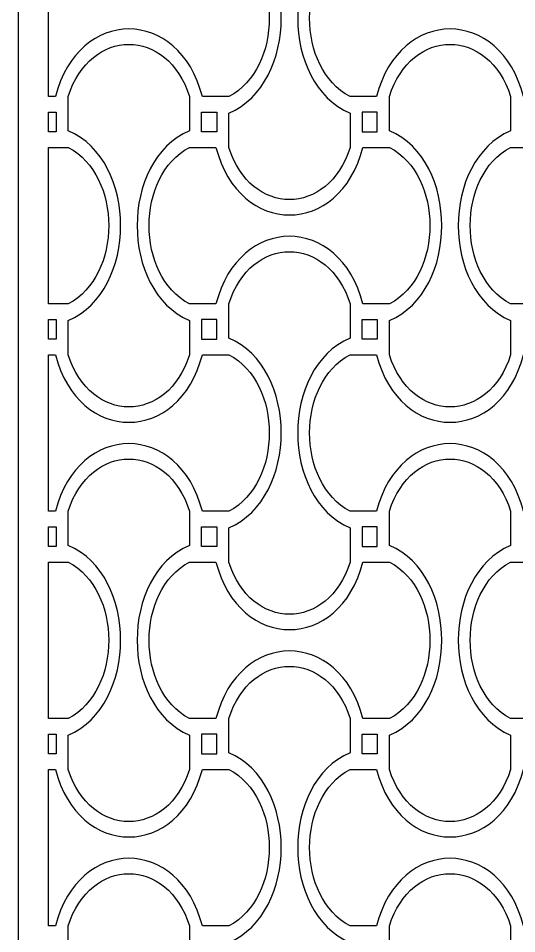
# Model space of a CAD drawing. Header units: centimetres. Extents: x -27 to -22.3, y -9 to 9.
# Drawn here: x -26.999 to -24.519, y -4.592 to -0.039 of the extents above; entities that cross this region are included whole.
import ezdxf

# ---------------------------------------------------------------- set-up
doc = ezdxf.new("R2010")
doc.units = ezdxf.units.CM
doc.header["$MEASUREMENT"] = 0
doc.layers.add('layer 1', color=7, linetype='Continuous')

msp = doc.modelspace()

# ---------------------------------------------------------------- linework, layer by layer
at = {"layer": 'layer 1', "color": 250, "lineweight": 30}
for points, knots in [([(-26.99915, -9.00021), (-26.99915, -9.00021), (-26.99915, 9.00076), (-26.99915, 9.00076), (-26.99915, 9.00076), (-26.99915, 9.00076), (-22.26579, 9.00076), (-22.26579, 9.00076), (-22.26579, 9.00076), (-22.26579, 9.00076), (-22.26579, -9.00021), (-22.26579, -9.00021), (-22.26579, -9.00021), (-22.26579, -9.00021), (-26.99915, -9.00021), (-26.99915, -9.00021)], [0, 0, 0, 0, 0.2, 0.2, 0.2, 0.2, 0.4, 0.4, 0.4, 0.4, 0.6, 0.6, 0.6, 0.6, 1, 1, 1, 1]), ([(-25.3485, -0.68084), (-25.3485, -0.68084), (-25.3485, -0.51075), (-25.3485, -0.51075), (-25.3485, -0.51075), (-25.6957, -0.36174), (-25.6957, 0.28445), (-25.3485, 0.43345), (-25.3485, 0.43345), (-25.3485, 0.43345), (-25.3485, 0.60355), (-25.3485, 0.60355), (-25.3485, 0.60355), (-25.45662, 0.94969), (-25.84336, 0.94969), (-25.95148, 0.60355), (-25.95148, 0.60355), (-25.95148, 0.60355), (-25.95148, 0.43345), (-25.95148, 0.43345), (-25.95148, 0.43345), (-25.60428, 0.28445), (-25.60428, -0.36174), (-25.95148, -0.51075), (-25.95148, -0.51075), (-25.95148, -0.51075), (-25.95148, -0.68084), (-25.95148, -0.68084), (-25.95148, -0.68084), (-25.95148, -0.68084), (-25.95148, -0.68084), (-25.95148, -0.68084), (-25.95148, -0.68084), (-25.84336, -1.02699), (-25.45662, -1.02699), (-25.3485, -0.68084)], [0, 0, 0, 0, 0.1, 0.1, 0.1, 0.1, 0.2, 0.2, 0.2, 0.2, 0.3, 0.3, 0.3, 0.3, 0.4, 0.4, 0.4, 0.4, 0.5, 0.5, 0.5, 0.5, 0.6, 0.6, 0.6, 0.6, 0.7, 0.7, 0.7, 0.7, 0.8, 0.8, 0.8, 0.8, 1, 1, 1, 1]), ([(-26.84841, 0.35056), (-26.84841, 0.35056), (-26.84841, -0.42786), (-26.84841, -0.42786), (-26.84841, -0.42786), (-26.84841, -0.42786), (-26.81463, -0.42786), (-26.81463, -0.42786), (-26.81463, -0.42786), (-26.69921, 0.02036), (-26.19866, 0.02036), (-26.08324, -0.42786), (-26.08324, -0.42786), (-26.08324, -0.42786), (-25.95148, -0.42786), (-25.95148, -0.42786), (-25.95148, -0.42786), (-25.68335, -0.28828), (-25.68335, 0.21099), (-25.95148, 0.35056), (-25.95148, 0.35056), (-25.95148, 0.35056), (-26.08324, 0.35056), (-26.08324, 0.35056), (-26.08324, 0.35056), (-26.19866, -0.09766), (-26.69921, -0.09766), (-26.81463, 0.35056), (-26.81463, 0.35056), (-26.81463, 0.35056), (-26.84841, 0.35056), (-26.84841, 0.35056)], [0, 0, 0, 0, 0.1111111, 0.1111111, 0.1111111, 0.1111111, 0.2222222, 0.2222222, 0.2222222, 0.2222222, 0.3333333, 0.3333333, 0.3333333, 0.3333333, 0.4444444, 0.4444444, 0.4444444, 0.4444444, 0.5555556, 0.5555556, 0.5555556, 0.5555556, 0.6666667, 0.6666667, 0.6666667, 0.6666667, 0.7777778, 0.7777778, 0.7777778, 0.7777778, 1, 1, 1, 1]), ([(-25.3485, -0.42786), (-25.3485, -0.42786), (-25.21674, -0.42786), (-25.21674, -0.42786), (-25.21674, -0.42786), (-25.10132, 0.02036), (-24.60077, 0.02036), (-24.48535, -0.42786), (-24.48535, -0.42786), (-24.48535, -0.42786), (-24.35359, -0.42786), (-24.35359, -0.42786), (-24.35359, -0.42786), (-24.08547, -0.28828), (-24.08547, 0.21099), (-24.35359, 0.35056), (-24.35359, 0.35056), (-24.35359, 0.35056), (-24.48535, 0.35056), (-24.48535, 0.35056), (-24.48535, 0.35056), (-24.60077, -0.09766), (-25.10132, -0.09766), (-25.21674, 0.35056), (-25.21674, 0.35056), (-25.21674, 0.35056), (-25.3485, 0.35056), (-25.3485, 0.35056), (-25.3485, 0.35056), (-25.3485, 0.35056), (-25.3485, 0.35056), (-25.3485, 0.35056), (-25.3485, 0.35056), (-25.61663, 0.21099), (-25.61663, -0.28828), (-25.3485, -0.42786)], [0, 0, 0, 0, 0.1, 0.1, 0.1, 0.1, 0.2, 0.2, 0.2, 0.2, 0.3, 0.3, 0.3, 0.3, 0.4, 0.4, 0.4, 0.4, 0.5, 0.5, 0.5, 0.5, 0.6, 0.6, 0.6, 0.6, 0.7, 0.7, 0.7, 0.7, 0.8, 0.8, 0.8, 0.8, 1, 1, 1, 1]), ([(-26.75042, -0.42786), (-26.75042, -0.42786), (-26.75042, -0.59795), (-26.75042, -0.59795), (-26.75042, -0.59795), (-26.40322, -0.74696), (-26.40322, -1.39315), (-26.75042, -1.54215), (-26.75042, -1.54215), (-26.75042, -1.54215), (-26.75042, -1.71225), (-26.75042, -1.71225), (-26.75042, -1.71225), (-26.6423, -2.05839), (-26.25557, -2.05839), (-26.14745, -1.71225), (-26.14745, -1.71225), (-26.14745, -1.71225), (-26.14745, -1.71225), (-26.14745, -1.71225), (-26.14745, -1.71225), (-26.14745, -1.71225), (-26.14745, -1.54215), (-26.14745, -1.54215), (-26.14745, -1.54215), (-26.49464, -1.39315), (-26.49464, -0.74696), (-26.14745, -0.59795), (-26.14745, -0.59795), (-26.14745, -0.59795), (-26.14745, -0.42786), (-26.14745, -0.42786), (-26.14745, -0.42786), (-26.25557, -0.08171), (-26.6423, -0.08172), (-26.75042, -0.42786)], [0, 0, 0, 0, 0.1, 0.1, 0.1, 0.1, 0.2, 0.2, 0.2, 0.2, 0.3, 0.3, 0.3, 0.3, 0.4, 0.4, 0.4, 0.4, 0.5, 0.5, 0.5, 0.5, 0.6, 0.6, 0.6, 0.6, 0.7, 0.7, 0.7, 0.7, 0.8, 0.8, 0.8, 0.8, 1, 1, 1, 1]), ([(-25.15254, -0.42786), (-25.15254, -0.42786), (-25.15254, -0.59795), (-25.15254, -0.59795), (-25.15254, -0.59795), (-24.80534, -0.74696), (-24.80534, -1.39315), (-25.15254, -1.54215), (-25.15254, -1.54215), (-25.15254, -1.54215), (-25.15254, -1.71225), (-25.15254, -1.71225), (-25.15254, -1.71225), (-25.04442, -2.05839), (-24.65768, -2.05839), (-24.54956, -1.71225), (-24.54956, -1.71225), (-24.54956, -1.71225), (-24.54956, -1.71225), (-24.54956, -1.71225), (-24.54956, -1.71225), (-24.54956, -1.71225), (-24.54956, -1.54215), (-24.54956, -1.54215), (-24.54956, -1.54215), (-24.89676, -1.39315), (-24.89676, -0.74696), (-24.54956, -0.59795), (-24.54956, -0.59795), (-24.54956, -0.59795), (-24.54956, -0.42786), (-24.54956, -0.42786), (-24.54956, -0.42786), (-24.65768, -0.08171), (-25.04442, -0.08172), (-25.15254, -0.42786)], [0, 0, 0, 0, 0.1, 0.1, 0.1, 0.1, 0.2, 0.2, 0.2, 0.2, 0.3, 0.3, 0.3, 0.3, 0.4, 0.4, 0.4, 0.4, 0.5, 0.5, 0.5, 0.5, 0.6, 0.6, 0.6, 0.6, 0.7, 0.7, 0.7, 0.7, 0.8, 0.8, 0.8, 0.8, 1, 1, 1, 1]), ([(-26.84841, -0.5057), (-26.84841, -0.5057), (-26.84841, -0.603), (-26.84841, -0.603), (-26.84841, -0.603), (-26.84841, -0.603), (-26.81072, -0.603), (-26.81072, -0.603), (-26.81072, -0.603), (-26.81072, -0.603), (-26.81072, -0.5057), (-26.81072, -0.5057), (-26.81072, -0.5057), (-26.81072, -0.5057), (-26.84841, -0.5057), (-26.84841, -0.5057)], [0, 0, 0, 0, 0.2, 0.2, 0.2, 0.2, 0.4, 0.4, 0.4, 0.4, 0.6, 0.6, 0.6, 0.6, 1, 1, 1, 1]), ([(-26.08715, -0.5057), (-26.08715, -0.5057), (-26.08715, -0.603), (-26.08715, -0.603), (-26.08715, -0.603), (-26.08715, -0.603), (-26.01178, -0.603), (-26.01178, -0.603), (-26.01178, -0.603), (-26.01178, -0.603), (-26.01178, -0.5057), (-26.01178, -0.5057), (-26.01178, -0.5057), (-26.01178, -0.5057), (-26.08715, -0.5057), (-26.08715, -0.5057)], [0, 0, 0, 0, 0.2, 0.2, 0.2, 0.2, 0.4, 0.4, 0.4, 0.4, 0.6, 0.6, 0.6, 0.6, 1, 1, 1, 1]), ([(-25.28821, -0.603), (-25.28821, -0.603), (-25.28821, -0.5057), (-25.28821, -0.5057), (-25.28821, -0.5057), (-25.28821, -0.5057), (-25.21283, -0.5057), (-25.21283, -0.5057), (-25.21283, -0.5057), (-25.21283, -0.5057), (-25.21283, -0.603), (-25.21283, -0.603), (-25.21283, -0.603), (-25.21283, -0.603), (-25.28821, -0.603), (-25.28821, -0.603)], [0, 0, 0, 0, 0.2, 0.2, 0.2, 0.2, 0.4, 0.4, 0.4, 0.4, 0.6, 0.6, 0.6, 0.6, 1, 1, 1, 1]), ([(-26.84841, -0.68084), (-26.84841, -0.68084), (-26.84841, -1.45926), (-26.84841, -1.45926), (-26.84841, -1.45926), (-26.84841, -1.45926), (-26.75042, -1.45926), (-26.75042, -1.45926), (-26.75042, -1.45926), (-26.4823, -1.31969), (-26.4823, -0.82042), (-26.75042, -0.68084), (-26.75042, -0.68084), (-26.75042, -0.68084), (-26.84841, -0.68084), (-26.84841, -0.68084)], [0, 0, 0, 0, 0.2, 0.2, 0.2, 0.2, 0.4, 0.4, 0.4, 0.4, 0.6, 0.6, 0.6, 0.6, 1, 1, 1, 1]), ([(-25.15254, -0.68084), (-25.15254, -0.68084), (-25.2843, -0.68084), (-25.2843, -0.68084), (-25.2843, -0.68084), (-25.39972, -1.12906), (-25.90026, -1.12906), (-26.01569, -0.68084), (-26.01569, -0.68084), (-26.01569, -0.68084), (-26.14745, -0.68084), (-26.14745, -0.68084), (-26.14745, -0.68084), (-26.41557, -0.82042), (-26.41557, -1.31969), (-26.14745, -1.45926), (-26.14745, -1.45926), (-26.14745, -1.45926), (-26.14745, -1.45926), (-26.14745, -1.45926), (-26.14745, -1.45926), (-26.14745, -1.45926), (-26.01569, -1.45926), (-26.01569, -1.45926), (-26.01569, -1.45926), (-25.90027, -1.01104), (-25.39972, -1.01104), (-25.2843, -1.45926), (-25.2843, -1.45926), (-25.2843, -1.45926), (-25.15254, -1.45926), (-25.15254, -1.45926), (-25.15254, -1.45926), (-24.88441, -1.31969), (-24.88441, -0.82042), (-25.15254, -0.68084)], [0, 0, 0, 0, 0.1, 0.1, 0.1, 0.1, 0.2, 0.2, 0.2, 0.2, 0.3, 0.3, 0.3, 0.3, 0.4, 0.4, 0.4, 0.4, 0.5, 0.5, 0.5, 0.5, 0.6, 0.6, 0.6, 0.6, 0.7, 0.7, 0.7, 0.7, 0.8, 0.8, 0.8, 0.8, 1, 1, 1, 1]), ([(-23.55465, -0.68084), (-23.55465, -0.68084), (-23.68641, -0.68084), (-23.68641, -0.68084), (-23.68641, -0.68084), (-23.80183, -1.12906), (-24.30238, -1.12906), (-24.4178, -0.68084), (-24.4178, -0.68084), (-24.4178, -0.68084), (-24.54956, -0.68084), (-24.54956, -0.68084), (-24.54956, -0.68084), (-24.81769, -0.82042), (-24.81769, -1.31969), (-24.54956, -1.45926), (-24.54956, -1.45926), (-24.54956, -1.45926), (-24.54956, -1.45926), (-24.54956, -1.45926), (-24.54956, -1.45926), (-24.54956, -1.45926), (-24.4178, -1.45926), (-24.4178, -1.45926), (-24.4178, -1.45926), (-24.30238, -1.01104), (-23.80183, -1.01104), (-23.68641, -1.45926), (-23.68641, -1.45926), (-23.68641, -1.45926), (-23.55465, -1.45926), (-23.55465, -1.45926), (-23.55465, -1.45926), (-23.28652, -1.31969), (-23.28652, -0.82042), (-23.55465, -0.68084)], [0, 0, 0, 0, 0.1, 0.1, 0.1, 0.1, 0.2, 0.2, 0.2, 0.2, 0.3, 0.3, 0.3, 0.3, 0.4, 0.4, 0.4, 0.4, 0.5, 0.5, 0.5, 0.5, 0.6, 0.6, 0.6, 0.6, 0.7, 0.7, 0.7, 0.7, 0.8, 0.8, 0.8, 0.8, 1, 1, 1, 1]), ([(-25.3485, -2.74366), (-25.3485, -2.74366), (-25.3485, -2.57356), (-25.3485, -2.57356), (-25.3485, -2.57356), (-25.6957, -2.42456), (-25.6957, -1.77837), (-25.3485, -1.62936), (-25.3485, -1.62936), (-25.3485, -1.62936), (-25.3485, -1.45926), (-25.3485, -1.45926), (-25.3485, -1.45926), (-25.45662, -1.11312), (-25.84336, -1.11312), (-25.95148, -1.45926), (-25.95148, -1.45926), (-25.95148, -1.45926), (-25.95148, -1.62936), (-25.95148, -1.62936), (-25.95148, -1.62936), (-25.60428, -1.77837), (-25.60428, -2.42455), (-25.95148, -2.57356), (-25.95148, -2.57356), (-25.95148, -2.57356), (-25.95148, -2.74366), (-25.95148, -2.74366), (-25.95148, -2.74366), (-25.95148, -2.74366), (-25.95148, -2.74366), (-25.95148, -2.74366), (-25.95148, -2.74366), (-25.84336, -3.0898), (-25.45662, -3.0898), (-25.3485, -2.74366)], [0, 0, 0, 0, 0.1, 0.1, 0.1, 0.1, 0.2, 0.2, 0.2, 0.2, 0.3, 0.3, 0.3, 0.3, 0.4, 0.4, 0.4, 0.4, 0.5, 0.5, 0.5, 0.5, 0.6, 0.6, 0.6, 0.6, 0.7, 0.7, 0.7, 0.7, 0.8, 0.8, 0.8, 0.8, 1, 1, 1, 1]), ([(-26.84841, -1.53711), (-26.84841, -1.53711), (-26.84841, -1.63441), (-26.84841, -1.63441), (-26.84841, -1.63441), (-26.84841, -1.63441), (-26.81072, -1.63441), (-26.81072, -1.63441), (-26.81072, -1.63441), (-26.81072, -1.63441), (-26.81072, -1.53711), (-26.81072, -1.53711), (-26.81072, -1.53711), (-26.81072, -1.53711), (-26.84841, -1.53711), (-26.84841, -1.53711)], [0, 0, 0, 0, 0.2, 0.2, 0.2, 0.2, 0.4, 0.4, 0.4, 0.4, 0.6, 0.6, 0.6, 0.6, 1, 1, 1, 1]), ([(-26.01178, -1.53711), (-26.01178, -1.53711), (-26.01178, -1.63441), (-26.01178, -1.63441), (-26.01178, -1.63441), (-26.01178, -1.63441), (-26.08715, -1.63441), (-26.08715, -1.63441), (-26.08715, -1.63441), (-26.08715, -1.63441), (-26.08715, -1.53711), (-26.08715, -1.53711), (-26.08715, -1.53711), (-26.08715, -1.53711), (-26.01178, -1.53711), (-26.01178, -1.53711)], [0, 0, 0, 0, 0.2, 0.2, 0.2, 0.2, 0.4, 0.4, 0.4, 0.4, 0.6, 0.6, 0.6, 0.6, 1, 1, 1, 1]), ([(-25.21283, -1.53711), (-25.21283, -1.53711), (-25.28821, -1.53711), (-25.28821, -1.53711), (-25.28821, -1.53711), (-25.28821, -1.53711), (-25.28821, -1.63441), (-25.28821, -1.63441), (-25.28821, -1.63441), (-25.28821, -1.63441), (-25.21283, -1.63441), (-25.21283, -1.63441), (-25.21283, -1.63441), (-25.21283, -1.63441), (-25.21283, -1.53711), (-25.21283, -1.53711)], [0, 0, 0, 0, 0.2, 0.2, 0.2, 0.2, 0.4, 0.4, 0.4, 0.4, 0.6, 0.6, 0.6, 0.6, 1, 1, 1, 1]), ([(-26.84841, -1.71225), (-26.84841, -1.71225), (-26.84841, -2.49067), (-26.84841, -2.49067), (-26.84841, -2.49067), (-26.84841, -2.49067), (-26.81463, -2.49067), (-26.81463, -2.49067), (-26.81463, -2.49067), (-26.69921, -2.04245), (-26.19866, -2.04245), (-26.08324, -2.49067), (-26.08324, -2.49067), (-26.08324, -2.49067), (-25.95148, -2.49067), (-25.95148, -2.49067), (-25.95148, -2.49067), (-25.68335, -2.35109), (-25.68335, -1.85183), (-25.95148, -1.71225), (-25.95148, -1.71225), (-25.95148, -1.71225), (-26.08324, -1.71225), (-26.08324, -1.71225), (-26.08324, -1.71225), (-26.19866, -2.16047), (-26.69921, -2.16047), (-26.81463, -1.71225), (-26.81463, -1.71225), (-26.81463, -1.71225), (-26.84841, -1.71225), (-26.84841, -1.71225)], [0, 0, 0, 0, 0.1111111, 0.1111111, 0.1111111, 0.1111111, 0.2222222, 0.2222222, 0.2222222, 0.2222222, 0.3333333, 0.3333333, 0.3333333, 0.3333333, 0.4444444, 0.4444444, 0.4444444, 0.4444444, 0.5555556, 0.5555556, 0.5555556, 0.5555556, 0.6666667, 0.6666667, 0.6666667, 0.6666667, 0.7777778, 0.7777778, 0.7777778, 0.7777778, 1, 1, 1, 1]), ([(-25.3485, -2.49067), (-25.3485, -2.49067), (-25.21674, -2.49067), (-25.21674, -2.49067), (-25.21674, -2.49067), (-25.10132, -2.04245), (-24.60077, -2.04245), (-24.48535, -2.49067), (-24.48535, -2.49067), (-24.48535, -2.49067), (-24.35359, -2.49067), (-24.35359, -2.49067), (-24.35359, -2.49067), (-24.08547, -2.35109), (-24.08547, -1.85183), (-24.35359, -1.71225), (-24.35359, -1.71225), (-24.35359, -1.71225), (-24.48535, -1.71225), (-24.48535, -1.71225), (-24.48535, -1.71225), (-24.60077, -2.16047), (-25.10132, -2.16047), (-25.21674, -1.71225), (-25.21674, -1.71225), (-25.21674, -1.71225), (-25.3485, -1.71225), (-25.3485, -1.71225), (-25.3485, -1.71225), (-25.3485, -1.71225), (-25.3485, -1.71225), (-25.3485, -1.71225), (-25.3485, -1.71225), (-25.61663, -1.85183), (-25.61663, -2.35109), (-25.3485, -2.49067)], [0, 0, 0, 0, 0.1, 0.1, 0.1, 0.1, 0.2, 0.2, 0.2, 0.2, 0.3, 0.3, 0.3, 0.3, 0.4, 0.4, 0.4, 0.4, 0.5, 0.5, 0.5, 0.5, 0.6, 0.6, 0.6, 0.6, 0.7, 0.7, 0.7, 0.7, 0.8, 0.8, 0.8, 0.8, 1, 1, 1, 1]), ([(-26.75042, -2.49067), (-26.75042, -2.49067), (-26.75042, -2.66077), (-26.75042, -2.66077), (-26.75042, -2.66077), (-26.40322, -2.80978), (-26.40322, -3.45596), (-26.75042, -3.60497), (-26.75042, -3.60497), (-26.75042, -3.60497), (-26.75042, -3.77507), (-26.75042, -3.77507), (-26.75042, -3.77507), (-26.6423, -4.12121), (-26.25557, -4.12121), (-26.14745, -3.77507), (-26.14745, -3.77507), (-26.14745, -3.77507), (-26.14745, -3.77507), (-26.14745, -3.77507), (-26.14745, -3.77507), (-26.14745, -3.77507), (-26.14745, -3.60497), (-26.14745, -3.60497), (-26.14745, -3.60497), (-26.49464, -3.45596), (-26.49464, -2.80978), (-26.14745, -2.66077), (-26.14745, -2.66077), (-26.14745, -2.66077), (-26.14745, -2.49067), (-26.14745, -2.49067), (-26.14745, -2.49067), (-26.25557, -2.14453), (-26.6423, -2.14453), (-26.75042, -2.49067)], [0, 0, 0, 0, 0.1, 0.1, 0.1, 0.1, 0.2, 0.2, 0.2, 0.2, 0.3, 0.3, 0.3, 0.3, 0.4, 0.4, 0.4, 0.4, 0.5, 0.5, 0.5, 0.5, 0.6, 0.6, 0.6, 0.6, 0.7, 0.7, 0.7, 0.7, 0.8, 0.8, 0.8, 0.8, 1, 1, 1, 1]), ([(-25.15254, -2.49067), (-25.15254, -2.49067), (-25.15254, -2.66077), (-25.15254, -2.66077), (-25.15254, -2.66077), (-24.80534, -2.80978), (-24.80534, -3.45596), (-25.15254, -3.60497), (-25.15254, -3.60497), (-25.15254, -3.60497), (-25.15254, -3.77507), (-25.15254, -3.77507), (-25.15254, -3.77507), (-25.04442, -4.12121), (-24.65768, -4.12121), (-24.54956, -3.77507), (-24.54956, -3.77507), (-24.54956, -3.77507), (-24.54956, -3.77507), (-24.54956, -3.77507), (-24.54956, -3.77507), (-24.54956, -3.77507), (-24.54956, -3.60497), (-24.54956, -3.60497), (-24.54956, -3.60497), (-24.89676, -3.45596), (-24.89676, -2.80978), (-24.54956, -2.66077), (-24.54956, -2.66077), (-24.54956, -2.66077), (-24.54956, -2.49067), (-24.54956, -2.49067), (-24.54956, -2.49067), (-24.65768, -2.14453), (-25.04442, -2.14453), (-25.15254, -2.49067)], [0, 0, 0, 0, 0.1, 0.1, 0.1, 0.1, 0.2, 0.2, 0.2, 0.2, 0.3, 0.3, 0.3, 0.3, 0.4, 0.4, 0.4, 0.4, 0.5, 0.5, 0.5, 0.5, 0.6, 0.6, 0.6, 0.6, 0.7, 0.7, 0.7, 0.7, 0.8, 0.8, 0.8, 0.8, 1, 1, 1, 1]), ([(-26.84841, -2.56851), (-26.84841, -2.56851), (-26.84841, -2.66582), (-26.84841, -2.66582), (-26.84841, -2.66582), (-26.84841, -2.66582), (-26.81072, -2.66582), (-26.81072, -2.66582), (-26.81072, -2.66582), (-26.81072, -2.66582), (-26.81072, -2.56851), (-26.81072, -2.56851), (-26.81072, -2.56851), (-26.81072, -2.56851), (-26.84841, -2.56851), (-26.84841, -2.56851)], [0, 0, 0, 0, 0.2, 0.2, 0.2, 0.2, 0.4, 0.4, 0.4, 0.4, 0.6, 0.6, 0.6, 0.6, 1, 1, 1, 1]), ([(-26.08715, -2.56851), (-26.08715, -2.56851), (-26.08715, -2.66582), (-26.08715, -2.66582), (-26.08715, -2.66582), (-26.08715, -2.66582), (-26.01178, -2.66582), (-26.01178, -2.66582), (-26.01178, -2.66582), (-26.01178, -2.66582), (-26.01178, -2.56851), (-26.01178, -2.56851), (-26.01178, -2.56851), (-26.01178, -2.56851), (-26.08715, -2.56851), (-26.08715, -2.56851)], [0, 0, 0, 0, 0.2, 0.2, 0.2, 0.2, 0.4, 0.4, 0.4, 0.4, 0.6, 0.6, 0.6, 0.6, 1, 1, 1, 1]), ([(-25.28821, -2.66582), (-25.28821, -2.66582), (-25.28821, -2.56851), (-25.28821, -2.56851), (-25.28821, -2.56851), (-25.28821, -2.56851), (-25.21283, -2.56851), (-25.21283, -2.56851), (-25.21283, -2.56851), (-25.21283, -2.56851), (-25.21283, -2.66582), (-25.21283, -2.66582), (-25.21283, -2.66582), (-25.21283, -2.66582), (-25.28821, -2.66582), (-25.28821, -2.66582)], [0, 0, 0, 0, 0.2, 0.2, 0.2, 0.2, 0.4, 0.4, 0.4, 0.4, 0.6, 0.6, 0.6, 0.6, 1, 1, 1, 1]), ([(-26.84841, -2.74366), (-26.84841, -2.74366), (-26.84841, -3.52208), (-26.84841, -3.52208), (-26.84841, -3.52208), (-26.84841, -3.52208), (-26.75042, -3.52208), (-26.75042, -3.52208), (-26.75042, -3.52208), (-26.4823, -3.3825), (-26.4823, -2.88324), (-26.75042, -2.74366), (-26.75042, -2.74366), (-26.75042, -2.74366), (-26.84841, -2.74366), (-26.84841, -2.74366)], [0, 0, 0, 0, 0.2, 0.2, 0.2, 0.2, 0.4, 0.4, 0.4, 0.4, 0.6, 0.6, 0.6, 0.6, 1, 1, 1, 1]), ([(-25.15254, -2.74366), (-25.15254, -2.74366), (-25.2843, -2.74366), (-25.2843, -2.74366), (-25.2843, -2.74366), (-25.39972, -3.19188), (-25.90026, -3.19188), (-26.01569, -2.74366), (-26.01569, -2.74366), (-26.01569, -2.74366), (-26.14745, -2.74366), (-26.14745, -2.74366), (-26.14745, -2.74366), (-26.41557, -2.88324), (-26.41557, -3.3825), (-26.14745, -3.52208), (-26.14745, -3.52208), (-26.14745, -3.52208), (-26.14745, -3.52208), (-26.14745, -3.52208), (-26.14745, -3.52208), (-26.14745, -3.52208), (-26.01569, -3.52208), (-26.01569, -3.52208), (-26.01569, -3.52208), (-25.90027, -3.07386), (-25.39972, -3.07386), (-25.2843, -3.52208), (-25.2843, -3.52208), (-25.2843, -3.52208), (-25.15254, -3.52208), (-25.15254, -3.52208), (-25.15254, -3.52208), (-24.88441, -3.3825), (-24.88441, -2.88324), (-25.15254, -2.74366)], [0, 0, 0, 0, 0.1, 0.1, 0.1, 0.1, 0.2, 0.2, 0.2, 0.2, 0.3, 0.3, 0.3, 0.3, 0.4, 0.4, 0.4, 0.4, 0.5, 0.5, 0.5, 0.5, 0.6, 0.6, 0.6, 0.6, 0.7, 0.7, 0.7, 0.7, 0.8, 0.8, 0.8, 0.8, 1, 1, 1, 1]), ([(-23.55465, -2.74366), (-23.55465, -2.74366), (-23.68641, -2.74366), (-23.68641, -2.74366), (-23.68641, -2.74366), (-23.80183, -3.19188), (-24.30238, -3.19188), (-24.4178, -2.74366), (-24.4178, -2.74366), (-24.4178, -2.74366), (-24.54956, -2.74366), (-24.54956, -2.74366), (-24.54956, -2.74366), (-24.81769, -2.88324), (-24.81769, -3.3825), (-24.54956, -3.52208), (-24.54956, -3.52208), (-24.54956, -3.52208), (-24.54956, -3.52208), (-24.54956, -3.52208), (-24.54956, -3.52208), (-24.54956, -3.52208), (-24.4178, -3.52208), (-24.4178, -3.52208), (-24.4178, -3.52208), (-24.30238, -3.07386), (-23.80183, -3.07386), (-23.68641, -3.52208), (-23.68641, -3.52208), (-23.68641, -3.52208), (-23.55465, -3.52208), (-23.55465, -3.52208), (-23.55465, -3.52208), (-23.28652, -3.3825), (-23.28652, -2.88324), (-23.55465, -2.74366)], [0, 0, 0, 0, 0.1, 0.1, 0.1, 0.1, 0.2, 0.2, 0.2, 0.2, 0.3, 0.3, 0.3, 0.3, 0.4, 0.4, 0.4, 0.4, 0.5, 0.5, 0.5, 0.5, 0.6, 0.6, 0.6, 0.6, 0.7, 0.7, 0.7, 0.7, 0.8, 0.8, 0.8, 0.8, 1, 1, 1, 1]), ([(-25.3485, -4.80647), (-25.3485, -4.80647), (-25.3485, -4.63638), (-25.3485, -4.63638), (-25.3485, -4.63638), (-25.6957, -4.48737), (-25.6957, -3.84118), (-25.3485, -3.69218), (-25.3485, -3.69218), (-25.3485, -3.69218), (-25.3485, -3.52208), (-25.3485, -3.52208), (-25.3485, -3.52208), (-25.45662, -3.17594), (-25.84336, -3.17594), (-25.95148, -3.52208), (-25.95148, -3.52208), (-25.95148, -3.52208), (-25.95148, -3.69218), (-25.95148, -3.69218), (-25.95148, -3.69218), (-25.60428, -3.84118), (-25.60428, -4.48737), (-25.95148, -4.63638), (-25.95148, -4.63638), (-25.95148, -4.63638), (-25.95148, -4.80647), (-25.95148, -4.80647), (-25.95148, -4.80647), (-25.95148, -4.80647), (-25.95148, -4.80647), (-25.95148, -4.80647), (-25.95148, -4.80647), (-25.84336, -5.15261), (-25.45662, -5.15262), (-25.3485, -4.80647)], [0, 0, 0, 0, 0.1, 0.1, 0.1, 0.1, 0.2, 0.2, 0.2, 0.2, 0.3, 0.3, 0.3, 0.3, 0.4, 0.4, 0.4, 0.4, 0.5, 0.5, 0.5, 0.5, 0.6, 0.6, 0.6, 0.6, 0.7, 0.7, 0.7, 0.7, 0.8, 0.8, 0.8, 0.8, 1, 1, 1, 1]), ([(-26.84841, -3.59992), (-26.84841, -3.59992), (-26.84841, -3.69722), (-26.84841, -3.69722), (-26.84841, -3.69722), (-26.84841, -3.69722), (-26.81072, -3.69722), (-26.81072, -3.69722), (-26.81072, -3.69722), (-26.81072, -3.69722), (-26.81072, -3.59992), (-26.81072, -3.59992), (-26.81072, -3.59992), (-26.81072, -3.59992), (-26.84841, -3.59992), (-26.84841, -3.59992)], [0, 0, 0, 0, 0.2, 0.2, 0.2, 0.2, 0.4, 0.4, 0.4, 0.4, 0.6, 0.6, 0.6, 0.6, 1, 1, 1, 1]), ([(-26.01178, -3.59992), (-26.01178, -3.59992), (-26.01178, -3.69722), (-26.01178, -3.69722), (-26.01178, -3.69722), (-26.01178, -3.69722), (-26.08715, -3.69722), (-26.08715, -3.69722), (-26.08715, -3.69722), (-26.08715, -3.69722), (-26.08715, -3.59992), (-26.08715, -3.59992), (-26.08715, -3.59992), (-26.08715, -3.59992), (-26.01178, -3.59992), (-26.01178, -3.59992)], [0, 0, 0, 0, 0.2, 0.2, 0.2, 0.2, 0.4, 0.4, 0.4, 0.4, 0.6, 0.6, 0.6, 0.6, 1, 1, 1, 1]), ([(-25.21283, -3.59992), (-25.21283, -3.59992), (-25.28821, -3.59992), (-25.28821, -3.59992), (-25.28821, -3.59992), (-25.28821, -3.59992), (-25.28821, -3.69722), (-25.28821, -3.69722), (-25.28821, -3.69722), (-25.28821, -3.69722), (-25.21283, -3.69722), (-25.21283, -3.69722), (-25.21283, -3.69722), (-25.21283, -3.69722), (-25.21283, -3.59992), (-25.21283, -3.59992)], [0, 0, 0, 0, 0.2, 0.2, 0.2, 0.2, 0.4, 0.4, 0.4, 0.4, 0.6, 0.6, 0.6, 0.6, 1, 1, 1, 1]), ([(-26.84841, -3.77507), (-26.84841, -3.77507), (-26.84841, -4.55349), (-26.84841, -4.55349), (-26.84841, -4.55349), (-26.84841, -4.55349), (-26.81463, -4.55349), (-26.81463, -4.55349), (-26.81463, -4.55349), (-26.69921, -4.10527), (-26.19866, -4.10527), (-26.08324, -4.55349), (-26.08324, -4.55349), (-26.08324, -4.55349), (-25.95148, -4.55349), (-25.95148, -4.55349), (-25.95148, -4.55349), (-25.68335, -4.41391), (-25.68335, -3.91464), (-25.95148, -3.77507), (-25.95148, -3.77507), (-25.95148, -3.77507), (-26.08324, -3.77507), (-26.08324, -3.77507), (-26.08324, -3.77507), (-26.19866, -4.22329), (-26.69921, -4.22329), (-26.81463, -3.77507), (-26.81463, -3.77507), (-26.81463, -3.77507), (-26.84841, -3.77507), (-26.84841, -3.77507)], [0, 0, 0, 0, 0.1111111, 0.1111111, 0.1111111, 0.1111111, 0.2222222, 0.2222222, 0.2222222, 0.2222222, 0.3333333, 0.3333333, 0.3333333, 0.3333333, 0.4444444, 0.4444444, 0.4444444, 0.4444444, 0.5555556, 0.5555556, 0.5555556, 0.5555556, 0.6666667, 0.6666667, 0.6666667, 0.6666667, 0.7777778, 0.7777778, 0.7777778, 0.7777778, 1, 1, 1, 1]), ([(-25.3485, -4.55349), (-25.3485, -4.55349), (-25.21674, -4.55349), (-25.21674, -4.55349), (-25.21674, -4.55349), (-25.10132, -4.10527), (-24.60077, -4.10527), (-24.48535, -4.55349), (-24.48535, -4.55349), (-24.48535, -4.55349), (-24.35359, -4.55349), (-24.35359, -4.55349), (-24.35359, -4.55349), (-24.08547, -4.41391), (-24.08547, -3.91464), (-24.35359, -3.77507), (-24.35359, -3.77507), (-24.35359, -3.77507), (-24.48535, -3.77507), (-24.48535, -3.77507), (-24.48535, -3.77507), (-24.60077, -4.22329), (-25.10132, -4.22329), (-25.21674, -3.77507), (-25.21674, -3.77507), (-25.21674, -3.77507), (-25.3485, -3.77507), (-25.3485, -3.77507), (-25.3485, -3.77507), (-25.3485, -3.77507), (-25.3485, -3.77507), (-25.3485, -3.77507), (-25.3485, -3.77507), (-25.61663, -3.91464), (-25.61663, -4.41391), (-25.3485, -4.55349)], [0, 0, 0, 0, 0.1, 0.1, 0.1, 0.1, 0.2, 0.2, 0.2, 0.2, 0.3, 0.3, 0.3, 0.3, 0.4, 0.4, 0.4, 0.4, 0.5, 0.5, 0.5, 0.5, 0.6, 0.6, 0.6, 0.6, 0.7, 0.7, 0.7, 0.7, 0.8, 0.8, 0.8, 0.8, 1, 1, 1, 1]), ([(-26.75042, -4.55349), (-26.75042, -4.55349), (-26.75042, -4.72358), (-26.75042, -4.72358), (-26.75042, -4.72358), (-26.40322, -4.87259), (-26.40322, -5.51878), (-26.75042, -5.66778), (-26.75042, -5.66778), (-26.75042, -5.66778), (-26.75042, -5.83788), (-26.75042, -5.83788), (-26.75042, -5.83788), (-26.6423, -6.18402), (-26.25557, -6.18402), (-26.14745, -5.83788), (-26.14745, -5.83788), (-26.14745, -5.83788), (-26.14745, -5.83788), (-26.14745, -5.83788), (-26.14745, -5.83788), (-26.14745, -5.83788), (-26.14745, -5.66778), (-26.14745, -5.66778), (-26.14745, -5.66778), (-26.49464, -5.51878), (-26.49464, -4.87259), (-26.14745, -4.72358), (-26.14745, -4.72358), (-26.14745, -4.72358), (-26.14745, -4.55349), (-26.14745, -4.55349), (-26.14745, -4.55349), (-26.25557, -4.20734), (-26.6423, -4.20735), (-26.75042, -4.55349)], [0, 0, 0, 0, 0.1, 0.1, 0.1, 0.1, 0.2, 0.2, 0.2, 0.2, 0.3, 0.3, 0.3, 0.3, 0.4, 0.4, 0.4, 0.4, 0.5, 0.5, 0.5, 0.5, 0.6, 0.6, 0.6, 0.6, 0.7, 0.7, 0.7, 0.7, 0.8, 0.8, 0.8, 0.8, 1, 1, 1, 1]), ([(-25.15254, -4.55349), (-25.15254, -4.55349), (-25.15254, -4.72358), (-25.15254, -4.72358), (-25.15254, -4.72358), (-24.80534, -4.87259), (-24.80534, -5.51878), (-25.15254, -5.66778), (-25.15254, -5.66778), (-25.15254, -5.66778), (-25.15254, -5.83788), (-25.15254, -5.83788), (-25.15254, -5.83788), (-25.04442, -6.18402), (-24.65768, -6.18402), (-24.54956, -5.83788), (-24.54956, -5.83788), (-24.54956, -5.83788), (-24.54956, -5.83788), (-24.54956, -5.83788), (-24.54956, -5.83788), (-24.54956, -5.83788), (-24.54956, -5.66778), (-24.54956, -5.66778), (-24.54956, -5.66778), (-24.89676, -5.51878), (-24.89676, -4.87259), (-24.54956, -4.72358), (-24.54956, -4.72358), (-24.54956, -4.72358), (-24.54956, -4.55349), (-24.54956, -4.55349), (-24.54956, -4.55349), (-24.65768, -4.20734), (-25.04442, -4.20735), (-25.15254, -4.55349)], [0, 0, 0, 0, 0.1, 0.1, 0.1, 0.1, 0.2, 0.2, 0.2, 0.2, 0.3, 0.3, 0.3, 0.3, 0.4, 0.4, 0.4, 0.4, 0.5, 0.5, 0.5, 0.5, 0.6, 0.6, 0.6, 0.6, 0.7, 0.7, 0.7, 0.7, 0.8, 0.8, 0.8, 0.8, 1, 1, 1, 1])]:
    msp.add_open_spline(points, degree=3, knots=knots, dxfattribs=at)

doc.saveas('drawing.dxf')
